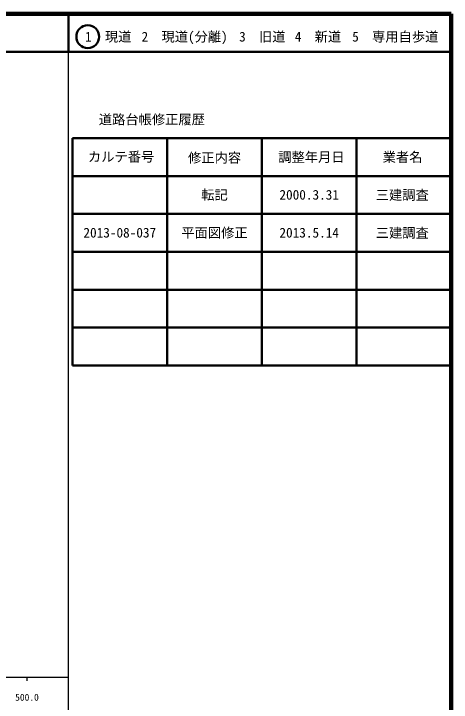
# Model space of a CAD drawing. Units: millimetres on the paper. Extents: x 40 to 680, y 20 to 380.
# Drawn here: x 564.5 to 680, y 198.4 to 380 of the extents above; entities that cross this region are included whole.
import ezdxf
from ezdxf.enums import TextEntityAlignment as Align

# ---------------------------------------------------------------- set-up
doc = ezdxf.new("R2010")
doc.units = ezdxf.units.MM
for name, color, linetype, lineweight in [('M-STR-STRD', 7, 'Continuous', 25), ('M-TTL', 2, 'Continuous', 140), ('M-TTL-BAND', 7, 'Continuous', 25), ('M-TTL-FRAM', 2, 'Continuous', 50), ('M-TTL-LINE', 7, 'Continuous', 50)]:
    doc.layers.add(name, color=color, linetype=linetype, lineweight=lineweight)
doc.layers.add('M-TTL-TXT', color=7, linetype='Continuous')
doc.styles.add('ＭＳ ゴシック', font='')
doc.styles.get('ＭＳ ゴシック').set_extended_font_data('MS Gothic')

msp = doc.modelspace()

# ---------------------------------------------------------------- linework, layer by layer
at = {"layer": 'M-STR-STRD'}
for p, q in [((579, 20), (579, 370)), ((40, 205), (579, 205)), ((568, 205), (568, 204))]:
    msp.add_line(p, q, dxfattribs=at)
at = {"layer": 'M-TTL'}
for p, q in [((680, 380), (40, 380)), ((680, 20), (680, 380))]:
    msp.add_line(p, q, dxfattribs=at)
at = {"layer": 'M-TTL-FRAM'}
for p, q in [((580, 347.197), (580, 287.197)), ((580, 347.197), (680, 347.197)), ((580, 287.197), (680, 287.197))]:
    msp.add_line(p, q, dxfattribs=at)
at = {"layer": 'M-TTL-LINE'}
for p, q in [((579, 380), (579, 370)), ((40, 370), (680, 370)), ((605, 347.197), (605, 287.197)), ((630, 347.197), (630, 287.197)), ((655, 347.197), (655, 287.197)), ((580, 337.197), (680, 337.197)), ((580, 327.197), (680, 327.197)), ((580, 317.197), (680, 317.197)), ((580, 307.197), (680, 307.197)), ((580, 297.197), (680, 297.197))]:
    msp.add_line(p, q, dxfattribs=at)
msp.add_circle((584.031, 373.958), 3, dxfattribs=at)

# ---------------------------------------------------------------- texts
at = {"layer": 'M-TTL-BAND', "style": 'ＭＳ ゴシック'}
msp.add_text('500.0', height=1.833, dxfattribs=at).set_placement((568, 198.195), align=Align.BOTTOM_CENTER)
at = {"layer": 'M-TTL-TXT', "style": 'ＭＳ ゴシック'}
for s, p in [('1\u3000現道', (589.448, 373.958)), ('2\u3000現道(分離)', (609.619, 373.958)), ('3\u3000旧道', (630.121, 373.958)), ('4\u3000新道', (644.824, 373.958)), ('5\u3000専用自歩道', (665.228, 373.958)), ('道路台帳修正履歴', (600.968, 352.113)), ('カルテ番号', (592.839, 342.277)), ('修正内容', (617.509, 342.023)), ('調整年月日', (643.089, 342.197)), ('業者名', (667.134, 342.197)), ('転記', (617.5, 332.245)), ('2000.3.31', (642.5, 332.245)), ('三建調査', (667.077, 332.189)), ('2013-08-037', (592.5, 322.245)), ('平面図修正', (617.5, 322.245)), ('2013.5.14', (642.5, 322.245)), ('三建調査', (667.077, 322.189))]:
    msp.add_text(s, height=2.566, dxfattribs=at).set_placement(p, align=Align.MIDDLE_CENTER)

doc.saveas('drawing.dxf')
